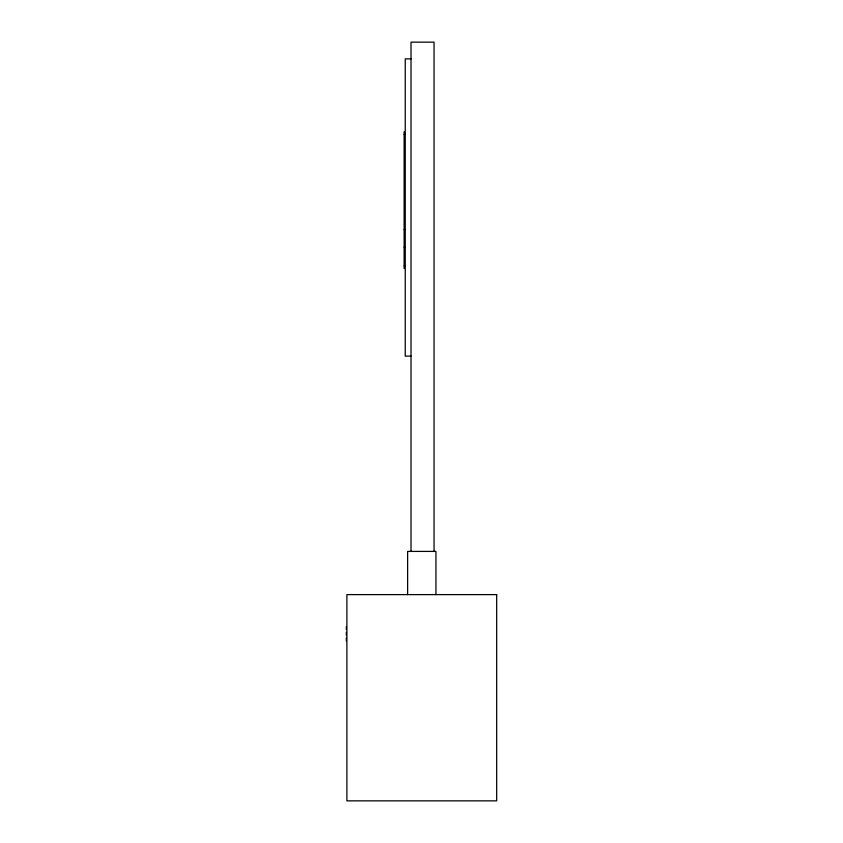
<?xml version="1.0" encoding="UTF-8"?>
<svg xmlns="http://www.w3.org/2000/svg" width="843" height="843" viewBox="0 0 843 843"><rect width="100%" height="100%" fill="white"/><g stroke="black" fill="none" stroke-linecap="round" stroke-linejoin="round"><path stroke-width="1.26" d="M411.015 58.852L405.251 58.852L405.251 356.115L411.015 356.115M404.134 134.416L405.251 134.416M404.134 229.675L405.251 229.675M404.134 247.252L405.251 247.252M404.134 265.882L405.251 265.882M435.947 594.61L435.947 551.406L407.622 551.406L407.622 594.61M434.05 551.301L434.05 42.15L411.015 42.15L411.015 551.512M404.134 131.677L404.134 268.611M346.325 626.718L346.325 629.595M346.325 632.366L346.325 635.243M346.325 638.003L346.325 640.88M496.675 594.61L346.894 594.61L346.894 800.85L496.675 800.85L496.675 594.61"/></g></svg>
